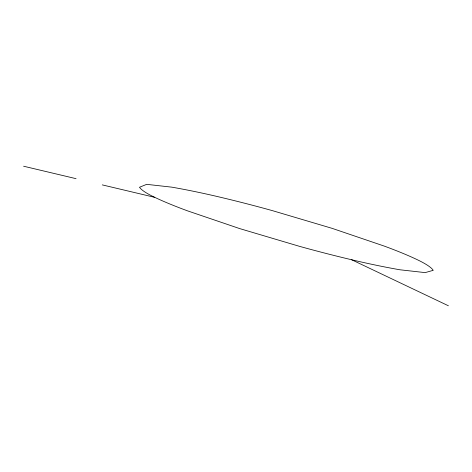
<?xml version="1.0" encoding="UTF-8"?>
<svg xmlns="http://www.w3.org/2000/svg" width="472" height="472" viewBox="0 0 472 472"><rect width="100%" height="100%" fill="white"/><g stroke="black" fill="none" stroke-linecap="round" stroke-linejoin="round"><path stroke-width="0.71" d="M23.6 166.221L76.063 178.67M102.294 184.894L154.757 197.349A188.765 24.638 13.6 0 0 187.555 210.86L239.67 228.59L299.372 246.301A188.765 24.638 13.6 0 0 351.675 259.765A120.525 15.729 13.6 0 0 399.967 269.789L425.154 272.609L433.219 270.338A127.977 16.703 13.6 0 0 417.071 259.606A188.765 24.638 13.6 0 0 384.273 246.095L332.158 228.365L272.456 210.654A188.765 24.638 13.6 0 0 220.153 197.19A120.525 15.729 13.6 0 0 171.861 187.166L146.674 184.345L139.553 187.242A120.525 15.729 13.6 0 0 154.757 197.349M351.675 259.765L448.4 305.779"/></g></svg>
